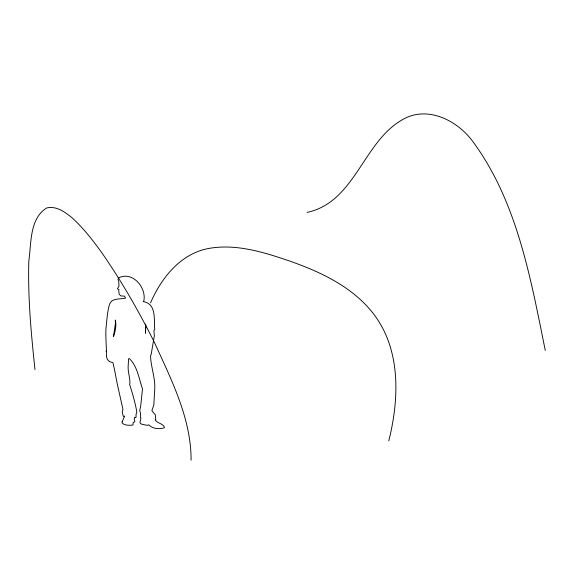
<?xml version="1.0" encoding="UTF-8"?>
<svg xmlns="http://www.w3.org/2000/svg" width="574" height="574" viewBox="0 0 574 574"><rect width="100%" height="100%" fill="white"/><g stroke="black" fill="none" stroke-linecap="round" stroke-linejoin="round"><path stroke-width="0.86" d="M191.092 460.219C191.235 418.396 171.217 379.543 154.37 342.298C138.958 311.56 121.817 281.647 102.251 253.356C93.218 240.757 83.675 228.438 72.238 217.919C65.027 212.1 56.453 205.6 46.616 207.982C29.439 218.78 31.391 243.154 28.851 260.732C27.724 297.11 31.147 333.401 34.978 369.534M388.77 440.868C399.404 398.528 401.126 348.762 372.634 312.715C351.69 286.397 320.227 271.746 289.188 260.883C263.595 252.173 236.323 243.613 209.036 248.391C180.817 253.407 161.33 277.78 150.582 302.792M307.112 212.416C355.234 201.94 362.768 142.352 402.309 119.751C427.2 105.028 457.263 120.318 472.833 141.527C517.375 201.962 530.656 278.569 545.3 350.492M122.14 421.782L122.14 423.016C124.823 425.707 129.408 425.413 132.974 425.061L133.103 422.629L134.883 421.668L134.23 419.185L134.675 417.205L135.593 417.707L136.067 417.169L136.038 414.457L136.842 411.981C135.155 402.675 132.572 393.656 129.753 384.81C130.513 378.696 127.93 372.863 128.124 366.743L128.612 358.657L129.523 358.714C137.609 366.657 138.879 378.696 142.503 388.885L140.738 405.703L139.74 410.403L140.608 413.818L140.386 417.398L140.924 417.972L139.956 422.536L140.393 423.54L142.402 424.444L147.496 425.341L148.817 424.846C152.591 428.914 159.142 429.345 164.25 427.831L164.408 426.991C162.715 423.282 157.183 423.533 155.167 419.824L155.733 419.608L155.346 414.923L151.888 410.611L153.825 405.043L154.686 390.04C155.676 378.381 150.754 367.188 150.567 355.629L151.134 354.632L154.377 335.582L153.875 330.739L154.772 329.433C153.767 319.323 156.738 303.868 143.156 301.537L143.708 301.407C147.016 288.399 132.938 270.698 118.718 277.859L117.95 279.316L118.768 281.54L118.983 286.153L117.426 288.801L119.04 289.748L118.696 290.953L119.234 294.333L120.956 295.969L124.271 296.076L125.62 298.078C120.447 299.499 112.038 297.669 109.62 304.062C107.144 311.983 106.972 320.227 105.968 328.299C105.602 335.768 106.161 343.553 106.499 350.958L105.946 351.087L106.527 351.654L106.42 356.511L107.417 359.597L109.498 361.555L112.935 362.711C115.231 372.009 116.508 381.423 118.761 390.621L122.944 409.334L122.212 411.867L123.324 416.437L124.687 416.085L122.14 421.782M145.746 327.438L145.437 333.25L145.66 324.073L145.746 327.438M115.446 323.198L113.494 336.486C115.259 331.234 116.723 325.58 115.288 320.062L115.446 323.198"/></g></svg>
